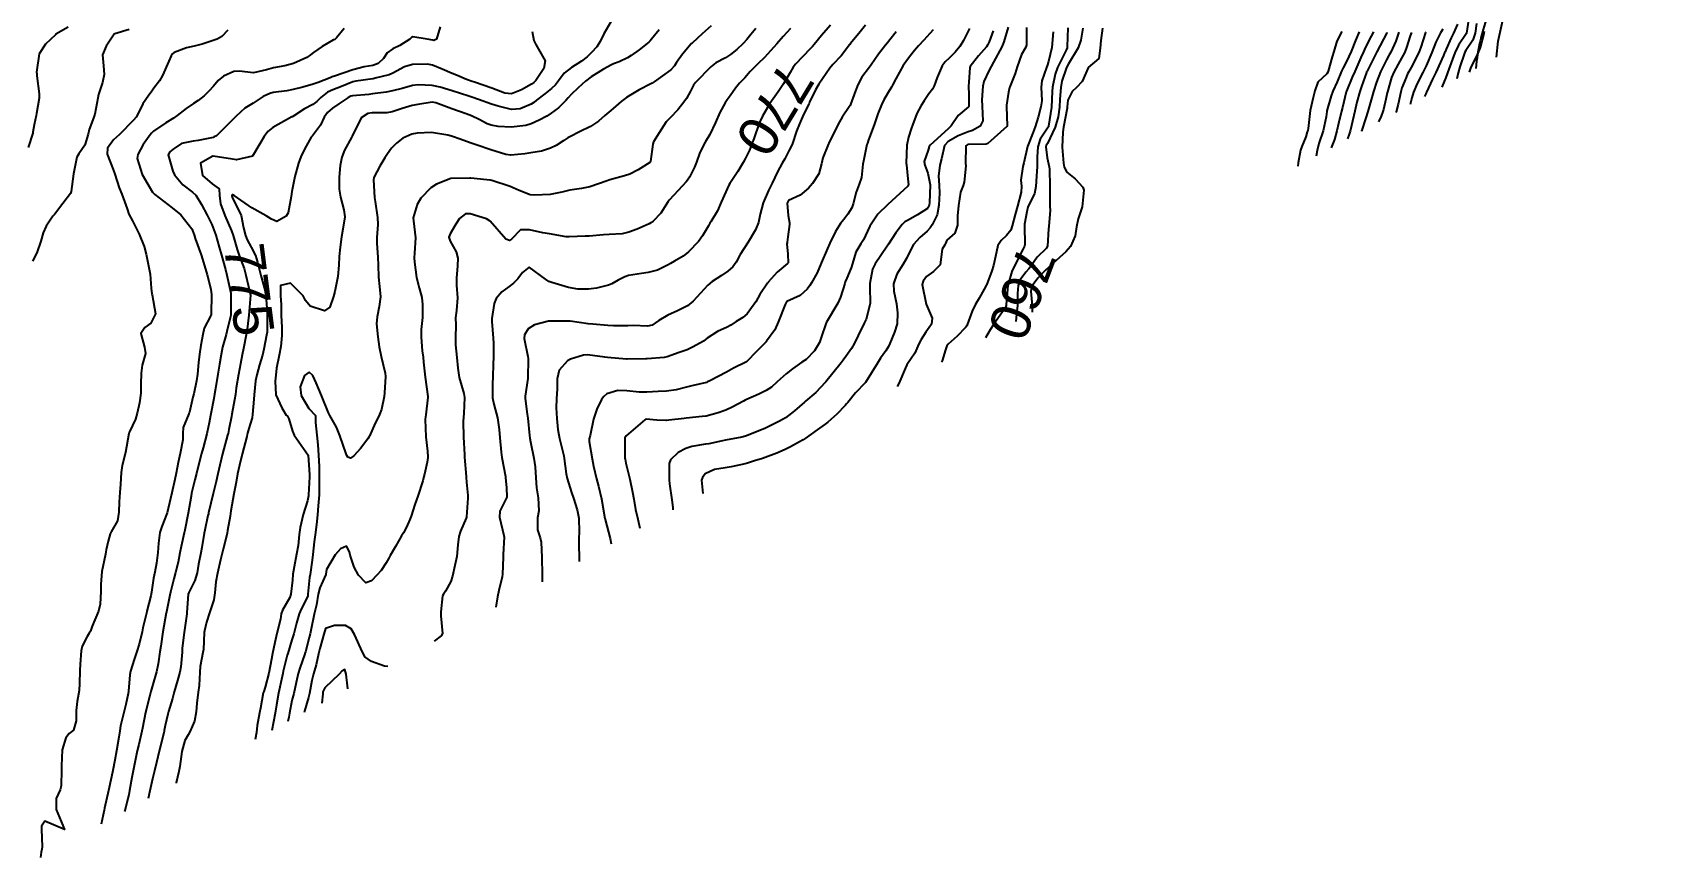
# Model space of a CAD drawing. Header units: metres. Extents: x 318500 to 325275, y 7408834 to 7428799.
# Drawn here: x 321121 to 321284.5, y 7408874.6 to 7408957.6 of the extents above; entities that cross this region are included whole.
import ezdxf
from ezdxf.enums import TextEntityAlignment as Align

# ---------------------------------------------------------------- set-up
doc = ezdxf.new("R2010")
doc.units = ezdxf.units.M
doc.header["$MEASUREMENT"] = 0
for name, color, linetype in [('Canaleta de Drenagem', 151, 'Continuous'), ('Cotas', 45, 'Continuous'), ('Curvas de Nivel 1m', 11, 'Continuous'), ('Curvas de Nivel 5m', 15, 'Continuous')]:
    doc.layers.add(name, color=color, linetype=linetype)
doc.styles.add('ARIAL', font='arial.ttf')

msp = doc.modelspace()

# ---------------------------------------------------------------- linework, layer by layer
at = {"layer": 'Canaleta de Drenagem'}
for points in [[(321249.37, 7409290.23), (321249.7, 7409286.76, 0.086902), (321251.23, 7409281.15, 0.00275), (321257.74, 7409267.5, -0.093903), (321262.23, 7409250.86, 0.050455), (321266.01, 7409229.76, -0.079532), (321267.59, 7409216.57, 0.086585), (321268.05, 7409213.21), (321269.19, 7409207.89), (321275.74, 7409181.26, -0.040826), (321277.45, 7409170.66, 0.035451), (321278.83, 7409161.48, -0.053917), (321280.05, 7409150.62), (321281.18, 7409131.23), (321281.28, 7409119.74), (321281.5, 7409109.52), (321282.34, 7409085.25), (321281.63, 7409043.55), (321280.19, 7409023.38), (321278.37, 7409007.13), (321276.88, 7408998.22), (321270.13, 7408967.9, -0.036702), (321267.64, 7408959.64, 0.067069), (321266.31, 7408954.01, 0.067069)], [(321268.39, 7408955.15), (321268.56, 7408956.74), (321269.57, 7408961.32), (321271.84, 7408966.46), (321274.25, 7408976.26), (321280.12, 7409003.17), (321280.54, 7409007.45), (321282.8, 7409028.51), (321283.85, 7409044.09), (321284.2, 7409071.06), (321284.51, 7409088.01), (321284.1, 7409100.48), (321283.43, 7409121.07), (321283.31, 7409129.78), (321282.05, 7409154.85), (321280.53, 7409166.53), (321277.48, 7409183.2), (321270.71, 7409214.2), (321267.72, 7409226.91, -0.002152), (321265.11, 7409238.21, -0.05927), (321264.17, 7409247.15, 0.067762), (321263.03, 7409256.52, 0.026743), (321260.17, 7409265.44, 0.025155)]]:
    msp.add_lwpolyline(points, format="xyb", dxfattribs=at)
at = {"layer": 'Curvas de Nivel 1m', "flags": 128}
for points, elevation in [([(321265.64, 7408959.3), (321265.39, 7408957.56), (321265.39, 7408957.53), (321265.36, 7408957.49), (321264.57, 7408956.34), (321264.21, 7408955.57), (321263.97, 7408954.93), (321263.47, 7408953.58), (321263.43, 7408953.46), (321263.3, 7408953.11), (321262.9, 7408952.13)], 749), ([(321124.62, 7408958.15), (321123.39, 7408957.45), (321123.36, 7408957.42), (321123.33, 7408957.39), (321122.33, 7408956.45), (321121.7, 7408955.47), (321121.44, 7408953.64), (321121.45, 7408953.48), (321121.48, 7408953.27), (321121.69, 7408951.47), (321121.69, 7408951.03), (321121.43, 7408949.48), (321121.4, 7408949.29), (321121.2, 7408948.32), (321121.07, 7408947.6), (321121.05, 7408947.48), (321120.6, 7408946.06)], 781), ([(321140.69, 7408957.87), (321140.09, 7408957.23), (321139.62, 7408956.94), (321139.32, 7408956.84), (321138.11, 7408956.46), (321137.31, 7408956.25), (321136.52, 7408956.07), (321135.3, 7408955.6), (321135.12, 7408955.47), (321134.98, 7408955.29), (321134.74, 7408954.74), (321134.13, 7408953.31), (321133.81, 7408952.77), (321133.26, 7408952.03), (321132.96, 7408951.62), (321132.74, 7408951.33), (321132.12, 7408950.45), (321131.59, 7408949.34), (321131.46, 7408949.1), (321131.21, 7408948.81), (321129.8, 7408947.36), (321129.48, 7408947.08), (321129.19, 7408946.82), (321128.57, 7408945.98), (321128.54, 7408945.38), (321129.15, 7408943.83), (321129.33, 7408943.37), (321129.76, 7408941.99), (321130.02, 7408941.36), (321130.56, 7408939.89), (321130.73, 7408939.35), (321131.08, 7408938.69), (321131.77, 7408937.33), (321132.27, 7408936.09), (321132.48, 7408935.33), (321132.84, 7408933.49), (321132.87, 7408933.32), (321132.99, 7408931.89), (321133.03, 7408931.32), (321133.06, 7408931.24), (321133.4, 7408929.31), (321132.94, 7408928.39), (321132.33, 7408927.93), (321131.92, 7408927.33), (321132.29, 7408925.95), (321132.39, 7408925.33), (321132.07, 7408924.14), (321131.96, 7408923.33), (321131.95, 7408922.24), (321131.92, 7408921.33), (321131.79, 7408920.37), (321131.58, 7408919.33), (321131.41, 7408918.73), (321130.79, 7408917.45), (321130.75, 7408917.38), (321130.74, 7408917.34), (321130.73, 7408917.28), (321130.4, 7408915.35), (321130.06, 7408914.04), (321129.96, 7408913.35), (321129.9, 7408912.17), (321129.83, 7408911.35), (321129.76, 7408910.41), (321129.72, 7408909.35), (321129.57, 7408908.47), (321128.95, 7408907.37), (321128.85, 7408907.18), (321128.65, 7408906.45), (321128.44, 7408905.56), (321128.42, 7408905.37), (321128.38, 7408905.12), (321128, 7408903.38), (321127.9, 7408902.07), (321127.9, 7408901.38), (321127.85, 7408900.09), (321127.66, 7408899.38), (321127.04, 7408897.89), (321126.87, 7408897.39), (321126.75, 7408897.17), (321126.52, 7408896.85), (321126.03, 7408895.88), (321125.93, 7408895.41), (321125.82, 7408894.07), (321125.8, 7408893.41), (321125.76, 7408892.11), (321125.72, 7408891.41), (321125.54, 7408890.3), (321125.41, 7408889.41), (321125.44, 7408888.37), (321125.15, 7408887.41), (321124.72, 7408887.08), (321124.38, 7408886.66), (321124.03, 7408885.43), (321123.95, 7408883.83), (321123.96, 7408883.43), (321123.93, 7408881.82), (321123.82, 7408881.43), (321123.42, 7408880.55), (321123.41, 7408879.43), (321124.26, 7408877.42), (321122.27, 7408878.25), (321121.95, 7408877.77), (321121.92, 7408877.46), (321122.01, 7408875.68), (321121.98, 7408875.45), (321121.91, 7408875.13), (321121.85, 7408874.6)], 779), ([(321152.39, 7408958.02), (321151.62, 7408957.08), (321151.47, 7408956.93), (321151.33, 7408956.88), (321150.18, 7408956.23), (321149.31, 7408955.6), (321149.03, 7408955.38), (321148.64, 7408955.11), (321147.29, 7408954.5), (321146.42, 7408954.27), (321145.29, 7408954.08), (321144.57, 7408953.88), (321143.28, 7408953.57), (321141.82, 7408953.74), (321141.28, 7408953.69), (321140.27, 7408953.23), (321139.73, 7408952.78), (321139.26, 7408952.23), (321138.79, 7408951.71), (321138.3, 7408951.25), (321137.71, 7408950.79), (321137.24, 7408950.49), (321136.51, 7408949.99), (321135.6, 7408949.28), (321135.22, 7408949.02), (321134.44, 7408948.52), (321133.2, 7408947.7), (321133.02, 7408947.51), (321132.88, 7408947.32), (321132.17, 7408946.34), (321131.62, 7408945.34), (321131.57, 7408944.93), (321132.07, 7408943.33), (321133.12, 7408941.55), (321133.23, 7408941.43), (321133.36, 7408941.32), (321135.1, 7408939.97), (321135.95, 7408939.28), (321137.07, 7408937.86), (321137.3, 7408937.26), (321137.42, 7408936.89), (321138.01, 7408935.25), (321138.45, 7408933.81), (321138.6, 7408933.24), (321138.99, 7408931.81), (321139.06, 7408931.24), (321139.02, 7408929.3), (321139.02, 7408929.24), (321139.01, 7408929.19), (321138.96, 7408929.07), (321138.32, 7408927.86), (321138.18, 7408927.25), (321137.99, 7408926.17), (321137.83, 7408925.25), (321137.73, 7408924.41), (321137.64, 7408923.25), (321137.55, 7408922.56), (321137.26, 7408921.26), (321137.18, 7408920.92), (321136.82, 7408919.41), (321136.78, 7408919.3), (321136.76, 7408919.26), (321136.19, 7408917.88), (321136.17, 7408917.27), (321136.16, 7408916.65), (321135.89, 7408915.27), (321135.68, 7408914.35), (321135.49, 7408913.28), (321135.36, 7408912.65), (321135.04, 7408911.29), (321134.69, 7408909.71), (321134.57, 7408909.29), (321134.04, 7408907.93), (321133.84, 7408907.3), (321133.7, 7408906.25), (321133.65, 7408905.3), (321133.52, 7408904.21), (321133.33, 7408903.31), (321133.21, 7408902.7), (321133, 7408901.31), (321132.93, 7408900.95), (321132.55, 7408899.41), (321132.53, 7408899.34), (321132.53, 7408899.32), (321132.14, 7408897.71), (321132.06, 7408897.32), (321131.76, 7408896.08), (321131.52, 7408895.33), (321131.28, 7408894.54), (321130.91, 7408893.34), (321130.83, 7408892.97), (321130.7, 7408891.34), (321130.67, 7408891.12), (321130.43, 7408890), (321130.3, 7408889.46), (321130.27, 7408889.34), (321129.88, 7408887.86), (321129.81, 7408887.35), (321129.73, 7408886.7), (321129.49, 7408885.35), (321129.31, 7408884.4), (321129.1, 7408883.36), (321128.98, 7408882.72), (321128.69, 7408881.36), (321128.29, 7408879.56), (321128.25, 7408879.37), (321127.94, 7408877.95)], 778), ([(321162.07, 7408958.21), (321161.69, 7408956.94), (321161.43, 7408956.83), (321161.33, 7408956.84), (321160.76, 7408956.95), (321159.33, 7408957.19), (321159.19, 7408957.11), (321159.03, 7408956.97), (321158, 7408956.31), (321157.31, 7408955.97), (321156.73, 7408955.58), (321156.35, 7408955.01), (321155.82, 7408954.49), (321155.29, 7408954.31), (321154.42, 7408954.16), (321153.29, 7408953.88), (321151.44, 7408953.24), (321151.28, 7408953.2), (321151.19, 7408953.17), (321150.99, 7408953.08), (321149.77, 7408952.6), (321149.27, 7408952.41), (321148.24, 7408952.14), (321147.26, 7408951.9), (321146.63, 7408951.77), (321145.26, 7408951.59), (321144.92, 7408951.5), (321144.26, 7408951.17), (321143.65, 7408950.77), (321143.24, 7408950.51), (321142.42, 7408950), (321141.52, 7408949.21), (321141.22, 7408948.9), (321139.56, 7408947.23), (321139.33, 7408947.11), (321139.2, 7408947.07), (321137.69, 7408946.75), (321137.19, 7408946.69), (321136.03, 7408946.44), (321135.18, 7408945.9), (321134.85, 7408945.62), (321134.69, 7408945.3), (321135.15, 7408943.66), (321135.33, 7408943.29), (321136.15, 7408942.29), (321137.12, 7408941.57), (321137.47, 7408941.26), (321138.04, 7408940.32), (321138.62, 7408939.24), (321139.08, 7408938.31), (321139.48, 7408937.23), (321139.83, 7408936.01), (321140.04, 7408935.22), (321140.45, 7408933.79), (321140.59, 7408933.22), (321140.98, 7408931.39), (321141, 7408931.21), (321141, 7408929.25), (321141, 7408929.21), (321140.99, 7408929.18), (321140.96, 7408929.03), (321140.6, 7408927.55), (321140.51, 7408927.22), (321140.17, 7408925.96), (321140.01, 7408925.22), (321139.85, 7408924.26), (321139.67, 7408923.23), (321139.44, 7408921.81), (321139.35, 7408921.23), (321139.27, 7408920.81), (321138.99, 7408919.24), (321138.96, 7408919.1), (321138.81, 7408918.36), (321138.61, 7408917.42), (321138.57, 7408917.24), (321138.2, 7408915.82), (321138.05, 7408915.25), (321137.78, 7408914.22), (321137.54, 7408913.25), (321137.37, 7408912.61), (321137.05, 7408911.26), (321136.99, 7408910.97), (321136.69, 7408909.26), (321136.37, 7408907.56), (321136.3, 7408907.27), (321136, 7408905.91), (321135.87, 7408905.27), (321135.69, 7408904.34), (321135.43, 7408903.28), (321135.24, 7408902.64), (321134.91, 7408901.29), (321134.85, 7408901.01), (321134.55, 7408899.49), (321134.52, 7408899.32), (321134.51, 7408899.29), (321134.5, 7408899.24), (321134.15, 7408897.3), (321133.94, 7408895.87), (321133.85, 7408895.3), (321133.67, 7408894.11), (321133.51, 7408893.3), (321133.15, 7408892.01), (321132.95, 7408891.31), (321132.84, 7408890.92), (321132.44, 7408889.32), (321132.44, 7408889.3), (321132.42, 7408889.2), (321132.09, 7408887.63), (321132.02, 7408887.32), (321131.72, 7408885.98), (321131.58, 7408885.33), (321131.36, 7408884.33), (321131.16, 7408883.33), (321131.02, 7408882.64), (321130.8, 7408881.34), (321130.72, 7408880.92), (321130.31, 7408879.34), (321130.31, 7408879.32), (321130.29, 7408879.24)], 777), ([(321171.34, 7408957.73), (321171.5, 7408956.81), (321171.7, 7408956.42), (321172.63, 7408954.79), (321172.51, 7408954.01), (321171.71, 7408952.8), (321171.5, 7408952.59), (321171.27, 7408952.43), (321170.24, 7408951.85), (321169.26, 7408951.46), (321168.58, 7408951.53), (321167.27, 7408952.02), (321165.53, 7408952.63), (321165.28, 7408952.71), (321164.73, 7408952.9), (321163.7, 7408953.33), (321163.29, 7408953.5), (321162.27, 7408953.95), (321161.29, 7408954.35), (321160.8, 7408954.45), (321159.29, 7408954.42), (321158.48, 7408954.17), (321157.29, 7408953.53), (321156.92, 7408953.37), (321155.51, 7408953.02), (321155.32, 7408952.98), (321155.28, 7408952.97), (321153.59, 7408952.73), (321153.27, 7408952.65), (321152.14, 7408952.19), (321151.26, 7408951.85), (321150.74, 7408951.61), (321150.07, 7408951.09), (321149.65, 7408950.69), (321149.24, 7408950.39), (321148.4, 7408949.95), (321147.22, 7408949.17), (321147.2, 7408949.15), (321147.14, 7408949.13), (321145.21, 7408948.06), (321144.71, 7408947.66), (321144.35, 7408947.17), (321143.93, 7408946.43), (321143.17, 7408945.18), (321141.56, 7408944.81), (321141.17, 7408944.88), (321139.22, 7408945.19), (321139.17, 7408945.19), (321137.93, 7408944.48), (321138.13, 7408943.25), (321139.13, 7408942.41), (321139.81, 7408941.91), (321139.87, 7408941.23), (321139.96, 7408940.37), (321140.38, 7408939.22), (321141.07, 7408937.66), (321141.23, 7408937.21), (321141.63, 7408935.79), (321141.85, 7408935.2), (321142.34, 7408933.87), (321142.52, 7408933.19), (321142.98, 7408931.18), (321142.79, 7408929.18), (321142.61, 7408927.51), (321142.55, 7408927.19), (321142.28, 7408925.82), (321142.15, 7408925.19), (321141.96, 7408924.27), (321141.75, 7408923.2), (321141.54, 7408921.88), (321141.45, 7408921.2), (321141.37, 7408920.67), (321141.1, 7408919.21), (321141.05, 7408918.97), (321140.8, 7408917.67), (321140.72, 7408917.28), (321140.7, 7408917.21), (321140.67, 7408917.09), (321140.16, 7408915.22), (321139.88, 7408914.1), (321139.69, 7408913.23), (321139.51, 7408912.45), (321139.2, 7408911.23), (321138.74, 7408909.29), (321138.73, 7408909.24), (321138.73, 7408909.2), (321138.69, 7408909.02), (321138.37, 7408907.54), (321138.31, 7408907.24), (321138.09, 7408905.8), (321137.98, 7408905.25), (321137.74, 7408904.13), (321137.59, 7408903.25), (321137.37, 7408902.48), (321136.76, 7408901.26), (321136.71, 7408901.12), (321136.57, 7408899.26), (321136.57, 7408899.24), (321136.55, 7408899.11), (321136.29, 7408897.26), (321136.11, 7408895.66), (321136.08, 7408895.27), (321135.95, 7408893.79), (321135.86, 7408893.27), (321135.62, 7408892.43), (321135.28, 7408891.28), (321135.12, 7408890.6), (321134.73, 7408889.29), (321134.66, 7408889.04), (321134.4, 7408887.88), (321134.3, 7408887.38), (321134.28, 7408887.29), (321134.24, 7408887.15), (321133.78, 7408885.3), (321133.5, 7408884.16), (321133.3, 7408883.31), (321133.12, 7408882.51), (321132.84, 7408881.31), (321132.67, 7408880.55)], 776), ([(321184.1, 7408957.89), (321183.33, 7408956.96), (321183.2, 7408956.79), (321183.06, 7408956.65), (321182.09, 7408955.89), (321181.31, 7408955.32), (321180.91, 7408955.08), (321180.09, 7408954.69), (321179.53, 7408954.46), (321179.3, 7408954.37), (321178.52, 7408953.94), (321177.28, 7408953.17), (321176.7, 7408952.74), (321175.96, 7408952.06), (321175.26, 7408951.37), (321174.96, 7408951.05), (321174.71, 7408950.77), (321173.98, 7408950.04), (321173.23, 7408949.5), (321172.79, 7408949.22), (321172.02, 7408948.8), (321171.22, 7408948.44), (321170.68, 7408948.28), (321169.21, 7408948.09), (321167.89, 7408948.17), (321167.21, 7408948.3), (321166.8, 7408948.45), (321165.98, 7408948.88), (321165.23, 7408949.23), (321164.69, 7408949.44), (321163.24, 7408949.94), (321161.63, 7408950.56), (321161.25, 7408950.61), (321159.82, 7408950.38), (321159.24, 7408950.27), (321158.23, 7408949.99), (321157.23, 7408949.64), (321156.69, 7408949.55), (321155.23, 7408949.53), (321154.79, 7408949.46), (321154.1, 7408949.04), (321153.2, 7408947.21), (321153.13, 7408947.05), (321152.45, 7408945.79), (321152.16, 7408945.07), (321152, 7408944.23), (321151.89, 7408943.07), (321151.91, 7408941.85), (321152.03, 7408941.07), (321152.37, 7408939.79), (321152.46, 7408939.06), (321152.28, 7408937.85), (321152.13, 7408937.06), (321152.01, 7408936.02), (321151.91, 7408935.07), (321151.87, 7408934.22), (321151.78, 7408933.07), (321151.46, 7408931.55), (321151.34, 7408931.07), (321150.97, 7408929.99), (321150.42, 7408929.63), (321148.97, 7408930.1), (321148.52, 7408930.65), (321148.27, 7408931.11), (321147, 7408932.4), (321145.99, 7408932.15), (321145.99, 7408931.14), (321146.07, 7408930.24), (321146.06, 7408929.14), (321146.12, 7408927.96), (321146.13, 7408927.14), (321146.02, 7408926.04), (321145.85, 7408925.15), (321145.59, 7408923.85), (321145.52, 7408923.15), (321145.47, 7408922.55), (321145.52, 7408921.15), (321146.13, 7408919.84), (321146.58, 7408919.13), (321146.69, 7408919.01), (321146.82, 7408918.75), (321147.19, 7408917.51), (321147.38, 7408917.12), (321148.77, 7408915.1), (321148.92, 7408913.1), (321148.92, 7408912.91), (321148.82, 7408911.1), (321148.81, 7408911), (321148.7, 7408910.5), (321148.29, 7408909.11), (321147.97, 7408907.81), (321147.88, 7408907.11), (321147.76, 7408906), (321147.61, 7408905.12), (321147.37, 7408903.87), (321147.25, 7408903.12), (321147.2, 7408902.53), (321147.05, 7408901.12), (321146.93, 7408900.77), (321146.56, 7408900.13), (321146.18, 7408899.51), (321146.07, 7408899.14), (321145.99, 7408898.58), (321145.64, 7408897.14), (321145.42, 7408896.24), (321145.19, 7408895.15), (321145.08, 7408894.56), (321144.81, 7408893.15), (321144.46, 7408891.75), (321144.31, 7408891.31), (321144.26, 7408891.16), (321143.97, 7408889.62), (321143.88, 7408889.17), (321143.66, 7408887.9), (321143.57, 7408887.17), (321143.46, 7408886.48)], 774), ([(321189.36, 7408958.3), (321188.44, 7408957.49), (321187.47, 7408956.6), (321187.39, 7408956.53), (321187.33, 7408956.48), (321186.46, 7408955.46), (321185.87, 7408954.61), (321185.65, 7408954.26), (321185.29, 7408953.86), (321183.6, 7408952.65), (321183.4, 7408952.52), (321183.28, 7408952.45), (321182.09, 7408951.85), (321181.26, 7408951.36), (321180.84, 7408951.1), (321180.29, 7408950.69), (321179.74, 7408950.2), (321179.24, 7408949.76), (321178.66, 7408949.27), (321178.01, 7408948.72), (321177.21, 7408948.18), (321176.08, 7408947.62), (321175.2, 7408947.17), (321174.93, 7408947.03), (321174.5, 7408946.77), (321173.73, 7408946.24), (321173.19, 7408945.97), (321172.27, 7408945.7), (321171.18, 7408945.51), (321170.58, 7408945.42), (321169.18, 7408945.28), (321168.67, 7408945.35), (321167.18, 7408945.83), (321165.78, 7408946.29), (321165.19, 7408946.48), (321163.98, 7408946.91), (321163.4, 7408947.12), (321163.2, 7408947.18), (321162.83, 7408947.3), (321161.21, 7408947.56), (321159.74, 7408947.5), (321159.2, 7408947.38), (321158.32, 7408946.98), (321157.68, 7408946.5), (321157.18, 7408945.97), (321156.76, 7408945.42), (321156.51, 7408945.01), (321156.01, 7408944.16), (321155.39, 7408943.02), (321155.35, 7408942.81), (321155.46, 7408941.02), (321155.51, 7408940.62), (321155.75, 7408939.01), (321155.79, 7408938.3), (321155.7, 7408937.01), (321155.68, 7408936.39), (321155.79, 7408935.01), (321155.84, 7408934.2), (321155.85, 7408933.01), (321155.95, 7408932.06), (321156.05, 7408931.01), (321155.93, 7408930.05), (321155.71, 7408929.01), (321155.66, 7408928.3), (321155.78, 7408927.01), (321155.93, 7408925.99), (321156.12, 7408925.01), (321156.52, 7408923.36), (321156.57, 7408923), (321156.48, 7408921.38), (321156.42, 7408921), (321156.15, 7408919.69), (321155.89, 7408919.01), (321155.52, 7408918.31), (321154.94, 7408917.02), (321154.9, 7408916.92), (321154.8, 7408916.75), (321154.04, 7408915.77), (321153.37, 7408915.04), (321153.04, 7408914.78), (321152.77, 7408914.89), (321152.66, 7408915.05), (321152.59, 7408915.24), (321151.98, 7408917.06), (321151.64, 7408917.9), (321150.97, 7408919.08), (321150.82, 7408919.36), (321150.13, 7408921.09), (321149.6, 7408922.36), (321149.24, 7408923.1), (321148.88, 7408923.46), (321148.42, 7408923.11), (321147.99, 7408921.98), (321148.06, 7408921.11), (321148.83, 7408919.79), (321149.51, 7408919.09), (321149.51, 7408918.39), (321149.65, 7408917.09), (321149.74, 7408916.14), (321149.83, 7408915.09), (321149.89, 7408913.95), (321149.9, 7408913.09), (321149.9, 7408911.91), (321149.88, 7408911.09), (321149.8, 7408909.98), (321149.73, 7408909.09), (321149.63, 7408908.13), (321149.49, 7408907.09), (321149.38, 7408906.36), (321149.24, 7408905.09), (321149.18, 7408904.53), (321148.97, 7408903.1), (321148.93, 7408902.78), (321148.75, 7408901.1), (321148.73, 7408900.95), (321148.57, 7408900.56), (321148.08, 7408899.58), (321147.88, 7408899.11), (321147.61, 7408898.18), (321147.33, 7408897.12), (321147.14, 7408896.5), (321146.72, 7408895.13), (321146.67, 7408894.96), (321146.49, 7408894.28), (321146.26, 7408893.34), (321146.22, 7408893.13), (321146.15, 7408892.81), (321145.8, 7408891.14), (321145.59, 7408889.98), (321145.45, 7408889.14), (321145.28, 7408888.27), (321145.11, 7408887.39)], 773), ([(321193.83, 7408958.04), (321193.34, 7408957.43), (321192.93, 7408956.93), (321192.56, 7408956.53), (321191.94, 7408955.92), (321191.31, 7408955.41), (321190.78, 7408955.07), (321189.82, 7408954.56), (321189.3, 7408954.17), (321187.76, 7408952.59), (321187.56, 7408952.31), (321187.27, 7408951.73), (321186.86, 7408951), (321186.59, 7408950.61), (321185.99, 7408949.86), (321185.23, 7408949.04), (321185.01, 7408948.84), (321184.83, 7408948.63), (321184.12, 7408947.54), (321183.55, 7408946.64), (321183.46, 7408946.38), (321183.25, 7408944.65), (321183.22, 7408944.6), (321183.17, 7408944.54), (321182.01, 7408943.81), (321181.15, 7408943.38), (321180.63, 7408943.21), (321179.14, 7408942.81), (321179.06, 7408942.78), (321178.87, 7408942.7), (321177.13, 7408942.08), (321176.31, 7408941.92), (321175.13, 7408941.76), (321174.32, 7408941.57), (321173.13, 7408941.34), (321171.57, 7408941.25), (321171.12, 7408941.3), (321170.02, 7408941.72), (321169.13, 7408942.13), (321167.26, 7408942.74), (321167.14, 7408942.77), (321167.06, 7408942.78), (321166.12, 7408942.88), (321165.14, 7408942.97), (321165.06, 7408942.97), (321163.14, 7408942.92), (321161.7, 7408942.37), (321161.13, 7408942), (321160.12, 7408940.96), (321159.74, 7408940.33), (321159.36, 7408938.97), (321159.37, 7408938.68), (321159.59, 7408936.96), (321159.49, 7408935.41), (321159.45, 7408934.96), (321159.48, 7408934.52), (321159.7, 7408932.96), (321159.97, 7408931.93), (321160.21, 7408930.95), (321160.28, 7408930.26), (321160.29, 7408928.95), (321160.16, 7408927.73), (321160.15, 7408926.95), (321160.26, 7408925.6), (321160.34, 7408924.95), (321160.4, 7408924.45), (321160.56, 7408922.94), (321160.81, 7408920.99), (321160.81, 7408920.94), (321160.61, 7408919.15), (321160.58, 7408918.94), (321160.57, 7408918.69), (321160.63, 7408916.94), (321160.78, 7408915.49), (321160.84, 7408914.94), (321160.84, 7408914.87), (321160.76, 7408914.39), (321160.5, 7408913.19), (321160.43, 7408912.94), (321160.31, 7408912.52), (321159.81, 7408910.95), (321159.53, 7408910.14), (321159.15, 7408908.96), (321159.03, 7408908.62), (321158.67, 7408907.84), (321158.36, 7408907.28), (321158.18, 7408906.98), (321157.56, 7408905.9), (321157.03, 7408904.99), (321156.89, 7408904.74), (321156.63, 7408904.27), (321156.13, 7408903.49), (321155.69, 7408903.01), (321155.16, 7408902.46), (321154.6, 7408902.23), (321153.83, 7408903.03), (321153.42, 7408903.83), (321153.01, 7408905.04), (321152.94, 7408905.35), (321152.64, 7408905.94), (321152.04, 7408905.66), (321151.49, 7408905.07), (321150.61, 7408903.58), (321150.57, 7408903.12), (321150.56, 7408903.08), (321149.94, 7408901.74), (321149.79, 7408901.09), (321149.63, 7408900.03), (321149.39, 7408899.09), (321149.07, 7408897.63), (321148.97, 7408897.1), (321148.89, 7408896.74), (321148.5, 7408895.29), (321148.46, 7408895.14), (321148.45, 7408895.1), (321147.93, 7408893.66), (321147.77, 7408893.11), (321147.57, 7408892.22), (321147.32, 7408891.12), (321147.15, 7408890.4), (321146.9, 7408889.12), (321146.82, 7408888.72), (321146.73, 7408888.28)], 772), ([(321197.35, 7408958.03), (321196.6, 7408957.21), (321195.95, 7408956.48), (321195.65, 7408956.16), (321195.32, 7408955.78), (321194.7, 7408955.11), (321194.08, 7408954.51), (321193.29, 7408953.69), (321192.73, 7408953.08), (321192.2, 7408952.53), (321191.79, 7408952.01), (321191.26, 7408951.25), (321190.95, 7408950.85), (321190.75, 7408950.55), (321190.23, 7408949.56), (321189.79, 7408948.56), (321189.21, 7408947.37), (321188.76, 7408946.58), (321188.22, 7408945.55), (321187.86, 7408944.59), (321187.66, 7408944.09), (321187.15, 7408943.06), (321186.98, 7408942.77), (321186.84, 7408942.6), (321186.01, 7408941.74), (321185.12, 7408940.75), (321185.03, 7408940.62), (321184.29, 7408939.45), (321183.51, 7408938.64), (321183.27, 7408938.47), (321183.09, 7408938.37), (321181.9, 7408937.85), (321181.07, 7408937.53), (321180.39, 7408937.37), (321179.07, 7408937.29), (321178.52, 7408937.26), (321177.07, 7408937.14), (321176.68, 7408937.12), (321175.06, 7408937.06), (321174.75, 7408937.08), (321173.07, 7408937.35), (321172.39, 7408937.47), (321171.07, 7408937.78), (321170.14, 7408937.76), (321169.26, 7408936.84), (321169.06, 7408936.71), (321168.69, 7408936.84), (321167.09, 7408938.64), (321166.73, 7408938.87), (321165.1, 7408939.38), (321164.61, 7408939.38), (321164, 7408938.91), (321163.64, 7408938.35), (321163.07, 7408937.35), (321162.95, 7408937.03), (321162.96, 7408936.92), (321163.06, 7408936.63), (321163.69, 7408935.56), (321163.84, 7408934.91), (321163.81, 7408934.13), (321163.71, 7408932.91), (321163.72, 7408932.19), (321163.81, 7408930.91), (321163.7, 7408929.64), (321163.62, 7408928.91), (321163.64, 7408928.22), (321163.62, 7408926.91), (321163.62, 7408926.21), (321163.75, 7408924.91), (321163.83, 7408923.85), (321163.97, 7408922.9), (321164.44, 7408921.31), (321164.51, 7408920.9), (321164.45, 7408919.27), (321164.41, 7408918.9), (321164.39, 7408918.47), (321164.42, 7408916.9), (321164.51, 7408915.16), (321164.53, 7408914.89), (321164.7, 7408912.93), (321164.7, 7408912.89), (321164.7, 7408912.85), (321164.73, 7408912.36), (321164.85, 7408911.02), (321164.85, 7408910.89), (321164.85, 7408910.76), (321164.73, 7408908.89), (321164.72, 7408908.86), (321164.69, 7408908.76), (321164.11, 7408907.45), (321163.93, 7408906.9), (321163.83, 7408906.08), (321163.75, 7408904.9), (321163.54, 7408903.99), (321163.3, 7408902.91), (321163.14, 7408902.37), (321162.59, 7408901.4), (321162.39, 7408901.11), (321162.31, 7408900.92), (321162.14, 7408899.34), (321162.15, 7408898.92), (321162.3, 7408897.16), (321162.17, 7408896.92), (321161.48, 7408896.38)], 771), ([(321204.9, 7408958.36), (321204.21, 7408957.51), (321203.33, 7408956.47), (321203.29, 7408956.42), (321203.26, 7408956.38), (321202.42, 7408955.29), (321201.61, 7408954.41), (321201.3, 7408954.04), (321200.19, 7408952.43), (321199.86, 7408951.84), (321199.25, 7408950.6), (321199.2, 7408950.49), (321199.18, 7408950.44), (321198.54, 7408949.13), (321198.23, 7408948.45), (321197.95, 7408947.71), (321197.52, 7408946.46), (321197.42, 7408946.23), (321197.19, 7408945.77), (321196.75, 7408944.9), (321196.51, 7408944.47), (321196.02, 7408943.62), (321195.49, 7408942.48), (321195.13, 7408941.71), (321194.59, 7408940.5), (321194.28, 7408939.33), (321194.1, 7408938.5), (321193.81, 7408937.77), (321193.06, 7408936.52), (321192.28, 7408935.3), (321191.86, 7408934.53), (321191.52, 7408934.04), (321191.03, 7408933.61), (321190.4, 7408933.17), (321189.45, 7408932.56), (321189, 7408932.19), (321187.53, 7408930.59), (321186.98, 7408930.13), (321185.95, 7408929.63), (321184.97, 7408929.19), (321184.07, 7408928.63), (321183.41, 7408928.18), (321182.95, 7408928.08), (321181.49, 7408928.13), (321180.95, 7408928.12), (321179.53, 7408928.11), (321178.95, 7408928.15), (321177.42, 7408928.26), (321176.95, 7408928.31), (321175.14, 7408928.58), (321174.96, 7408928.59), (321173.15, 7408928.58), (321172.96, 7408928.57), (321171.55, 7408928.2), (321170.94, 7408927.8), (321170.56, 7408927.19), (321170.53, 7408926.82), (321170.9, 7408925.02), (321170.93, 7408924.81), (321170.88, 7408922.81), (321170.63, 7408921.04), (321170.63, 7408920.81), (321170.83, 7408919.21), (321170.88, 7408918.81), (321171.06, 7408917.07), (321171.1, 7408916.81), (321171.17, 7408916.43), (321171.5, 7408914.8), (321171.63, 7408913.92), (321171.7, 7408912.8), (321171.76, 7408911.82), (321171.93, 7408910.79), (321171.99, 7408909.5), (321171.86, 7408908.79), (321171.87, 7408907.59), (321172.13, 7408906.79), (321172.22, 7408906.35), (321172.3, 7408904.79), (321172.34, 7408903.06), (321172.34, 7408902.78), (321172.35, 7408902.36)], 769), ([(321207.98, 7408957.69), (321207.34, 7408956.88), (321207.09, 7408956.58), (321206.89, 7408956.34), (321206.2, 7408955.46), (321205.46, 7408954.36), (321205.3, 7408954.15), (321204.52, 7408953.14), (321204.12, 7408952.37), (321203.88, 7408951.76), (321203.37, 7408950.38), (321203.33, 7408950.29), (321203.25, 7408950.14), (321202.53, 7408949.09), (321202.13, 7408948.4), (321201.2, 7408946.5), (321201.16, 7408946.41), (321200.6, 7408945), (321200.44, 7408944.42), (321200.18, 7408943.4), (321199.54, 7408942.43), (321199.14, 7408941.96), (321198.32, 7408941.26), (321197.12, 7408940.72), (321197.01, 7408940.46), (321197.1, 7408939.21), (321197.24, 7408938.46), (321197.24, 7408938.31), (321197.07, 7408937.07), (321197, 7408936.52), (321196.99, 7408936.46), (321196.97, 7408936.37), (321197.05, 7408935.33), (321197.09, 7408934.46), (321197.08, 7408934.42), (321197.04, 7408934.38), (321195.99, 7408933.51), (321195.09, 7408932.49), (321195.05, 7408932.45), (321195.01, 7408932.39), (321194.23, 7408931.26), (321193.83, 7408930.51), (321192.97, 7408929.31), (321192.53, 7408928.96), (321191.87, 7408928.53), (321191.33, 7408928.16), (321190.95, 7408927.98), (321189.97, 7408927.53), (321188.93, 7408926.85), (321188.78, 7408926.73), (321188.56, 7408926.58), (321187.53, 7408925.98), (321186.92, 7408925.7), (321186.11, 7408925.41), (321184.91, 7408925), (321184.6, 7408924.93), (321182.9, 7408924.77), (321182.78, 7408924.77), (321180.9, 7408924.74), (321180.84, 7408924.75), (321178.9, 7408924.93), (321178.64, 7408924.96), (321176.91, 7408925.18), (321176.49, 7408925.15), (321175.2, 7408924.76), (321174.9, 7408924.6), (321174.03, 7408923.63), (321173.86, 7408922.77), (321173.85, 7408921.78), (321173.78, 7408920.77), (321173.74, 7408919.87), (321173.8, 7408918.77), (321173.91, 7408917.66), (321174.07, 7408916.77), (321174.5, 7408915.04), (321174.56, 7408914.76), (321174.75, 7408913.2), (321174.84, 7408912.76), (321175.29, 7408911.32), (321175.48, 7408910.75), (321175.85, 7408909.6), (321176.03, 7408908.74), (321176.06, 7408907.34), (321176.02, 7408906.74), (321176.02, 7408906.1), (321176.05, 7408904.74), (321176.06, 7408904.4)], 768), ([(321211.71, 7408957.91), (321211.35, 7408957.52), (321210.76, 7408956.86), (321210.23, 7408956.29), (321209.8, 7408955.82), (321209.31, 7408955.19), (321208.94, 7408954.67), (321208.68, 7408954.31), (321207.93, 7408952.96), (321207.61, 7408952.33), (321207.49, 7408952.11), (321207.27, 7408951.75), (321206.74, 7408950.85), (321206.48, 7408950.34), (321206.13, 7408949.45), (321205.76, 7408948.35), (321205.2, 7408946.83), (321205.07, 7408946.49), (321205.03, 7408946.36), (321204.7, 7408944.84), (321204.63, 7408944.37), (321204.47, 7408943.05), (321204.25, 7408942.37), (321203.93, 7408941.57), (321203.64, 7408940.37), (321203.51, 7408939.98), (321203.1, 7408939.33), (321202.69, 7408938.8), (321202.38, 7408938.39), (321201.88, 7408937.59), (321201.29, 7408936.41), (321201.05, 7408935.89), (321200.43, 7408934.42), (321200.01, 7408933.44), (321199.45, 7408932.43), (321199.27, 7408932.17), (321199, 7408931.8), (321198.29, 7408931.15), (321196.98, 7408930.55), (321196.93, 7408930.51), (321196.89, 7408930.46), (321196.78, 7408930.27), (321196.09, 7408928.47), (321195.74, 7408927.69), (321194.93, 7408926.56), (321194.9, 7408926.52), (321194.88, 7408926.49), (321193.91, 7408925.51), (321192.95, 7408924.52), (321192.9, 7408924.49), (321191.59, 7408923.84), (321190.89, 7408923.46), (321189.2, 7408922.57), (321188.98, 7408922.46), (321188.88, 7408922.42), (321187.4, 7408922.06), (321186.87, 7408921.92), (321185.82, 7408921.66), (321184.86, 7408921.53), (321184, 7408921.5), (321182.86, 7408921.44), (321182.09, 7408921.44), (321180.86, 7408921.55), (321179.94, 7408921.61), (321178.86, 7408921.26), (321178.55, 7408921.01), (321178.32, 7408920.71), (321177.83, 7408919.72), (321177.49, 7408918.72), (321177.16, 7408917.08), (321177.07, 7408916.73), (321177.06, 7408916.46), (321177.36, 7408914.72), (321177.51, 7408913.97), (321177.8, 7408912.71), (321178, 7408911.97), (321178.3, 7408910.71), (321178.66, 7408908.73), (321178.67, 7408908.7), (321178.69, 7408908.61), (321179.18, 7408906.69), (321179.27, 7408906.16)], 767), ([(321215.36, 7408958.04), (321214.76, 7408956.81), (321214.38, 7408956.23), (321213.9, 7408955.66), (321213.31, 7408955.04), (321212.91, 7408954.66), (321212.6, 7408954.26), (321212.11, 7408953.09), (321211.81, 7408952.27), (321211.63, 7408951.92), (321211.27, 7408951.44), (321210.78, 7408950.76), (321210.48, 7408950.29), (321210.06, 7408949.47), (321209.6, 7408948.3), (321209.5, 7408948.02), (321209.21, 7408947.09), (321209.05, 7408946.3), (321208.99, 7408944.49), (321209, 7408944.3), (321209.15, 7408942.91), (321209.2, 7408942.3), (321209.19, 7408942.25), (321209.14, 7408942.17), (321207.12, 7408940.33), (321206.11, 7408939.34), (321205.44, 7408938.35), (321205.32, 7408938.13), (321205.08, 7408937.65), (321204.67, 7408936.76), (321204.42, 7408936.37), (321203.91, 7408935.51), (321203.56, 7408934.37), (321203.45, 7408933.96), (321203.02, 7408932.9), (321202.85, 7408932.55), (321202.79, 7408932.38), (321202.38, 7408931), (321202.09, 7408930.39), (321200.96, 7408928.47), (321200.94, 7408928.41), (321200.43, 7408926.92), (321200.24, 7408926.42), (321199.75, 7408925.6), (321198.9, 7408924.72), (321198.74, 7408924.61), (321198.48, 7408924.44), (321197.55, 7408923.79), (321196.89, 7408923.29), (321195.99, 7408922.47), (321195.41, 7408921.95), (321194.87, 7408921.59), (321194.13, 7408921.23), (321192.85, 7408920.66), (321192.76, 7408920.62), (321192.59, 7408920.52), (321191.47, 7408919.91), (321190.84, 7408919.62), (321190.05, 7408919.34), (321188.83, 7408919.03), (321188.43, 7408918.97), (321186.82, 7408918.81), (321186.64, 7408918.79), (321185.08, 7408918.62), (321184.85, 7408918.59), (321184.82, 7408918.58), (321184.77, 7408918.57), (321183.89, 7408918.63), (321182.82, 7408918.7), (321182.78, 7408918.7), (321182.68, 7408918.65), (321180.8, 7408917.04), (321180.66, 7408916.82), (321180.64, 7408916.68), (321180.67, 7408914.78), (321180.68, 7408914.68), (321180.76, 7408914.29), (321181.15, 7408912.67), (321181.43, 7408911.37), (321181.55, 7408910.67), (321181.74, 7408909.63), (321181.96, 7408908.66), (321182.16, 7408907.75)], 766), ([(321219.23, 7408958.17), (321218.82, 7408956.7), (321218.6, 7408956.18), (321217.76, 7408954.65), (321217.52, 7408954.2), (321217.3, 7408953.76), (321216.79, 7408952.7), (321216.69, 7408952.21), (321216.61, 7408950.86), (321216.63, 7408950.21), (321216.69, 7408948.75), (321216.44, 7408948.21), (321215.66, 7408947.77), (321215.21, 7408947.63), (321214.21, 7408947.24), (321213.2, 7408946.67), (321212.85, 7408946.26), (321212.52, 7408944.92), (321212.37, 7408944.26), (321212.24, 7408943.17), (321212.31, 7408942.26), (321212.32, 7408941.45), (321212.26, 7408940.26), (321212.09, 7408939.28), (321211.6, 7408938.27), (321211.4, 7408937.96), (321211.08, 7408937.63), (321210.35, 7408937.01), (321209.73, 7408936.29), (321209.48, 7408935.87), (321209.05, 7408934.96), (321208.68, 7408934.31), (321208.04, 7408933.3), (321207.69, 7408932.32), (321207.74, 7408931.58), (321207.99, 7408930.31), (321208.09, 7408929.43), (321208.06, 7408928.31), (321207.8, 7408927.47), (321207.33, 7408926.32), (321207.21, 7408926.04), (321206.92, 7408925.59), (321206.4, 7408924.84), (321206.09, 7408924.34), (321204.88, 7408922.41), (321204.86, 7408922.38), (321204.84, 7408922.36), (321203.88, 7408921.36), (321203.09, 7408920.38), (321202.98, 7408920.25), (321202.85, 7408920.1), (321202.01, 7408919.22), (321201.09, 7408918.41), (321200.82, 7408918.2), (321200.03, 7408917.64), (321198.8, 7408916.78), (321198.6, 7408916.65), (321198.25, 7408916.45), (321197.33, 7408915.92), (321196.79, 7408915.65), (321195.96, 7408915.3), (321194.78, 7408914.87), (321194.5, 7408914.77), (321193.72, 7408914.51), (321193.01, 7408914.28), (321192.77, 7408914.22), (321191.37, 7408913.93), (321190.76, 7408913.83), (321189.67, 7408913.65), (321188.75, 7408913.2), (321188.46, 7408912.85), (321188.39, 7408912.58), (321188.4, 7408912.24), (321188.5, 7408911.23)], 764), ([(321221.09, 7408958.14), (321221.1, 7408956.38), (321221.03, 7408956.14), (321220.58, 7408955.41), (321220.16, 7408954.16), (321219.96, 7408953.5), (321219.4, 7408952.17), (321219.37, 7408952.08), (321219.27, 7408951.61), (321219.09, 7408950.33), (321219.09, 7408950.17), (321219.16, 7408948.24), (321219.11, 7408948.17), (321217.2, 7408946.44), (321217.02, 7408946.38), (321215.2, 7408946.34), (321214.97, 7408946.22), (321214.96, 7408944.43), (321214.97, 7408944.22), (321214.82, 7408942.55), (321214.72, 7408942.23), (321214.46, 7408941.56), (321214.23, 7408940.23), (321214.15, 7408939.18), (321214.13, 7408938.23), (321213.88, 7408937.44), (321213.07, 7408936.73), (321212.93, 7408936.38), (321212.87, 7408936.25), (321212.61, 7408935.81), (321212.41, 7408934.26), (321211.74, 7408933.56), (321211.02, 7408933.06), (321210.69, 7408932.61), (321210.6, 7408932.28), (321210.98, 7408930.28), (321211.58, 7408928.89), (321211.54, 7408928.27), (321211.3, 7408927.93), (321210.95, 7408927.47), (321210.48, 7408926.74), (321210.25, 7408926.29), (321209.84, 7408925.36), (321209.12, 7408924.3), (321209.03, 7408924.17), (321208.9, 7408923.89), (321208.24, 7408922.31), (321208.07, 7408921.99)], 763), ([(321223.77, 7408957.69), (321223.65, 7408956.12), (321223.32, 7408954.7), (321223.16, 7408954.28), (321223.1, 7408954.12), (321222.65, 7408952.77), (321222.58, 7408952.13), (321222.62, 7408950.76), (321222.55, 7408950.13), (321222.26, 7408949.1), (321221.97, 7408948.13), (321221.76, 7408947.59), (321221.2, 7408946.14), (321220.81, 7408944.51), (321220.71, 7408944.15), (321220.53, 7408942.77), (321220.58, 7408942.15), (321220.54, 7408941.56), (321220.18, 7408940.15), (321219.95, 7408939.31), (321219.65, 7408938.16), (321219.51, 7408937.74), (321219.08, 7408937.2), (321218.54, 7408936.7), (321218.22, 7408936.18), (321217.96, 7408935.09), (321217.78, 7408934.19), (321217.59, 7408933.64), (321217.05, 7408932.2), (321217.01, 7408932.11), (321216.31, 7408930.89), (321215.91, 7408930.21), (321215.61, 7408929.58), (321215.13, 7408928.22), (321215.07, 7408928.11), (321214.96, 7408927.95), (321214.12, 7408927.06), (321213.19, 7408926.25), (321213.07, 7408926.1), (321212.92, 7408925.69), (321212.59, 7408924.57), (321212.54, 7408924.45)], 762), ([(321225.25, 7408958.09), (321225.19, 7408956.23), (321225.18, 7408956.09), (321225.09, 7408955.85), (321224.2, 7408954.11), (321223.97, 7408953.44), (321223.72, 7408952.11), (321223.69, 7408951.7), (321223.61, 7408950.11), (321223.32, 7408948.21), (321223.29, 7408948.12), (321223.22, 7408947.99), (321222.45, 7408946.88), (321222.22, 7408946.13), (321222.18, 7408945.13), (321222.16, 7408944.13), (321222.1, 7408943.18), (321222.03, 7408942.13), (321221.88, 7408941.39), (321221.25, 7408940.14), (321221.21, 7408940.05), (321221.11, 7408939.58), (321220.89, 7408938.34), (321220.88, 7408938.14), (321220.91, 7408936.3), (321220.89, 7408936.14), (321220.76, 7408935.85), (321219.88, 7408934.16), (321219.6, 7408933.59), (321219.22, 7408932.17), (321219.06, 7408930.25), (321219.05, 7408930.17), (321218.98, 7408929.96), (321217.75, 7408928.19), (321217.43, 7408927.72), (321216.98, 7408926.89)], 761), ([(321228.73, 7408958.05), (321228.56, 7408956.83), (321228.52, 7408956.05), (321228.37, 7408955), (321227.31, 7408954.09), (321227.29, 7408954.06), (321226.68, 7408952.68), (321226.12, 7408952.08), (321225.68, 7408951.68), (321225.26, 7408950.81), (321225.18, 7408950.16), (321225.18, 7408950.09), (321225.17, 7408950.01), (321224.83, 7408948.1), (321224.74, 7408947.61), (321224.68, 7408946.1), (321224.81, 7408944.46), (321224.89, 7408944.09), (321225.16, 7408943.57), (321225.99, 7408942.91), (321226.75, 7408942.07), (321226.85, 7408941.77), (321226.7, 7408940.07), (321226.29, 7408938.88), (321226.13, 7408938.07), (321225.98, 7408937.17), (321225.52, 7408936.08), (321225.05, 7408935.56), (321223.43, 7408934.11), (321223.23, 7408933.92), (321223.03, 7408933.73), (321222.24, 7408932.91), (321221.65, 7408932.13), (321221.53, 7408931.61), (321221.65, 7408930.13), (321221.67, 7408929.47)], 759), ([(321252.82, 7408957.73), (321252.34, 7408956.74), (321252.03, 7408955.73), (321251.87, 7408955.19), (321251.47, 7408953.74), (321251.43, 7408953.62), (321251.31, 7408953.46), (321250.41, 7408952.64), (321250.1, 7408951.76), (321249.94, 7408951.09), (321249.63, 7408949.76), (321249.43, 7408947.97), (321249.4, 7408947.77), (321249.36, 7408947.63), (321249.22, 7408947.13), (321248.81, 7408946.17), (321248.68, 7408945.78), (321248.45, 7408944.51), (321248.42, 7408944.17)], 758), ([(321254.58, 7408957.7), (321254.22, 7408956.83), (321253.79, 7408955.71), (321253.32, 7408954.71), (321252.96, 7408954.08), (321252.8, 7408953.73), (321252.35, 7408952.67), (321251.93, 7408951.73), (321251.76, 7408951.25), (321251.34, 7408949.74), (321251.32, 7408949.66), (321251.24, 7408949.15), (321250.94, 7408947.74), (321250.52, 7408946.44), (321250.35, 7408945.75), (321250.26, 7408945.18)], 757), ([(321256.01, 7408957.68), (321255.79, 7408957.25), (321255.34, 7408956.42), (321255.1, 7408955.93), (321255, 7408955.69), (321254.75, 7408955.12), (321254.13, 7408953.71), (321253.89, 7408953.12), (321253.29, 7408951.72), (321253.28, 7408951.66), (321252.89, 7408950.09), (321252.79, 7408949.72), (321252.51, 7408948.46), (321252.34, 7408947.73), (321252.08, 7408946.86), (321251.76, 7408946.01)], 756), ([(321258.57, 7408957.65), (321258.26, 7408956.74), (321257.77, 7408955.66), (321257.61, 7408955.37), (321257.32, 7408954.88), (321256.72, 7408953.67), (321256.34, 7408952.63), (321256.03, 7408951.68), (321255.86, 7408951.09), (321255.46, 7408949.69), (321255.24, 7408949.05), (321254.82, 7408947.7), (321254.82, 7408947.69)], 754), ([(321259.86, 7408957.63), (321259.7, 7408957.29), (321259.34, 7408956.13), (321259.22, 7408955.75), (321259.18, 7408955.64), (321258.52, 7408954.44), (321258.08, 7408953.65), (321257.85, 7408953.11), (321257.43, 7408951.66), (321257.4, 7408951.54), (321257.27, 7408950.92), (321257.04, 7408949.88), (321256.97, 7408949.66), (321256.78, 7408949.21), (321256.54, 7408948.64)], 753), ([(321261.3, 7408957.67), (321261.27, 7408957.61), (321260.79, 7408956.16), (321260.58, 7408955.62), (321259.8, 7408954.12), (321259.54, 7408953.64), (321259.46, 7408953.48), (321259.3, 7408953.09), (321258.88, 7408952.05), (321258.76, 7408951.65), (321258.49, 7408950.42), (321258.3, 7408949.65), (321258.28, 7408949.59)], 752), ([(321263, 7408957.95), (321262.78, 7408957.59), (321262.3, 7408956.64), (321261.9, 7408955.6), (321261.32, 7408954.26), (321260.98, 7408953.61), (321260.42, 7408952.5), (321260.05, 7408951.63), (321259.87, 7408951.04), (321259.71, 7408950.38)], 751), ([(321266.39, 7408958.53), (321266.25, 7408957.55), (321266.03, 7408956.87), (321265.33, 7408955.81), (321265.23, 7408955.66), (321265.18, 7408955.56), (321264.7, 7408954.18), (321264.53, 7408953.57), (321264.41, 7408952.96)], 748), ([(321267.15, 7408957.74), (321267.12, 7408957.53), (321266.77, 7408956.11), (321266.53, 7408955.54), (321265.8, 7408954.04), (321265.66, 7408953.65)], 747), ([(321156.8, 7408893.81), (321156.48, 7408893.85), (321155.16, 7408894.34), (321154.5, 7408894.81), (321154.37, 7408895.02), (321154.24, 7408895.28), (321153.45, 7408897.04), (321153.1, 7408897.6), (321152.54, 7408897.94), (321151.42, 7408897.95), (321150.54, 7408897.66), (321150.34, 7408897.08), (321149.95, 7408895.65), (321149.81, 7408895.09), (321149.58, 7408894), (321149.32, 7408893.09), (321149.14, 7408892.42), (321148.9, 7408891.1), (321148.82, 7408890.72), (321148.42, 7408889.32), (321148.38, 7408889.19)], 771)]:
    msp.add_lwpolyline(points, dxfattribs=dict(at, elevation=elevation))
at = {"layer": 'Curvas de Nivel 5m', "flags": 128}
for points, elevation in [([(321130.75, 7408957.94), (321129.33, 7408957.48), (321129.25, 7408957.45), (321129.17, 7408957.37), (321128.45, 7408956.24), (321128.06, 7408955.39), (321128.18, 7408954.28), (321128.26, 7408953.39), (321128.06, 7408952.6), (321127.69, 7408951.39), (321127.62, 7408951.02), (321127.32, 7408949.4), (321127.22, 7408949.11), (321126.75, 7408947.86), (321126.64, 7408947.41), (321126.29, 7408946.3), (321125.68, 7408945.41), (321125.5, 7408945.08), (321125.14, 7408943.42), (321124.92, 7408941.61), (321124.84, 7408941.42), (321124.08, 7408940.41), (321123.35, 7408939.45), (321123.23, 7408939.3), (321123.09, 7408939.13), (321122.39, 7408938.14), (321122.11, 7408937.46), (321121.88, 7408936.63), (321121.45, 7408935.47), (321121.02, 7408934.63)], 780), ([(321179.25, 7408958.7), (321178.55, 7408957.5), (321178.17, 7408956.72), (321177.85, 7408956.19), (321177.31, 7408955.6), (321176.86, 7408955.19), (321176.29, 7408954.75), (321175.29, 7408954.11), (321174.54, 7408953.52), (321173.99, 7408952.77), (321173.69, 7408952.36), (321173.27, 7408951.99), (321172.59, 7408951.46), (321171.77, 7408950.8), (321171.48, 7408950.57), (321171.24, 7408950.43), (321170.12, 7408949.94), (321169.24, 7408949.88), (321167.89, 7408950.21), (321167.24, 7408950.41), (321165.91, 7408950.88), (321165.25, 7408951.11), (321164.94, 7408951.21), (321163.26, 7408951.75), (321162.07, 7408952.13), (321161.27, 7408952.3), (321159.86, 7408952.37), (321159.27, 7408952.28), (321158.25, 7408952), (321157.26, 7408951.74), (321156.64, 7408951.63), (321155.26, 7408951.44), (321154.88, 7408951.4), (321153.25, 7408951.26), (321153.09, 7408951.22), (321152.76, 7408951.06), (321151.85, 7408950.46), (321151.23, 7408950.01), (321150.74, 7408949.57), (321150.39, 7408949.09), (321150.02, 7408948.29), (321149.2, 7408947.23), (321149.09, 7408947.1), (321148.4, 7408945.89), (321148.03, 7408945.12), (321147.81, 7408944.47), (321147.43, 7408943.13), (321147.12, 7408941.61), (321147.07, 7408941.13), (321146.75, 7408939.48), (321146.58, 7408939.14), (321145.64, 7408938.59), (321145.09, 7408938.85), (321144.56, 7408939.17), (321143.1, 7408939.98), (321141.32, 7408941.21), (321141.21, 7408941.3), (321141.12, 7408941.3), (321141.09, 7408941.21), (321141.12, 7408941.06), (321142.03, 7408939.2), (321142.28, 7408937.98), (321142.47, 7408937.19), (321142.64, 7408936.77), (321143.05, 7408936.02), (321143.47, 7408935.18), (321143.68, 7408934.52), (321144.03, 7408933.17), (321144.41, 7408931.74), (321144.52, 7408931.16), (321144.65, 7408929.47), (321144.66, 7408929.16), (321144.64, 7408927.46), (321144.6, 7408927.16), (321144.31, 7408925.76), (321144.17, 7408925.17), (321143.88, 7408924.18), (321143.6, 7408923.17), (321143.49, 7408922.56), (321143.33, 7408921.18), (321143.3, 7408920.72), (321143.18, 7408919.18), (321143.13, 7408918.86), (321142.8, 7408917.76), (321142.67, 7408917.31), (321142.63, 7408917.18), (321142.59, 7408916.98), (321142.15, 7408915.19), (321141.87, 7408914.08), (321141.68, 7408913.2), (321141.53, 7408912.39), (321141.3, 7408911.2), (321140.98, 7408909.49), (321140.95, 7408909.21), (321140.93, 7408908.96), (321140.66, 7408907.51), (321140.62, 7408907.25), (321140.61, 7408907.21), (321140.21, 7408905.64), (321140.12, 7408905.22), (321139.95, 7408904.55), (321139.64, 7408903.22), (321139.49, 7408902.33), (321139.38, 7408901.23), (321139.27, 7408900.53), (321138.86, 7408899.24), (321138.54, 7408898.28), (321138.34, 7408897.43), (321138.32, 7408897.24), (321138.23, 7408895.52), (321138.19, 7408895.24), (321137.92, 7408893.81), (321137.87, 7408893.25), (321137.8, 7408891.91), (321137.71, 7408891.25), (321137.56, 7408890.12), (321137.5, 7408889.25), (321137.33, 7408888.32), (321136.87, 7408887.26), (321136.7, 7408886.94), (321136.38, 7408886.38), (321136.06, 7408885.26), (321135.85, 7408883.77), (321135.76, 7408883.27), (321135.48, 7408882.11), (321135.48, 7408882.09)], 775), ([(321201.36, 7408958.37), (321200.45, 7408957.32), (321199.72, 7408956.43), (321199.55, 7408956.22), (321199.32, 7408955.97), (321198.56, 7408955.2), (321197.83, 7408954.45), (321197.6, 7408954.15), (321197.29, 7408953.61), (321196.63, 7408952.47), (321196.1, 7408951.65), (321195.25, 7408950.49), (321194.53, 7408949.2), (321194.19, 7408948.51), (321193.63, 7408946.94), (321193.48, 7408946.52), (321193.41, 7408946.31), (321193.19, 7408945.79), (321192.78, 7408944.91), (321192.58, 7408944.53), (321192.04, 7408943.65), (321191.3, 7408942.54), (321191.24, 7408942.44), (321191.14, 7408942.26), (321190.37, 7408940.55), (321189.98, 7408939.68), (321189.31, 7408938.57), (321189.23, 7408938.43), (321189.08, 7408938.17), (321188.48, 7408937.17), (321188.07, 7408936.58), (321187.05, 7408935.54), (321186.52, 7408935.13), (321185.65, 7408934.61), (321185.27, 7408934.38), (321185.03, 7408934.24), (321183.95, 7408933.71), (321183.02, 7408933.47), (321182.32, 7408933.36), (321181.02, 7408933.16), (321180.65, 7408933.05), (321179.98, 7408932.69), (321179.36, 7408932.34), (321179, 7408932.2), (321177.82, 7408931.9), (321177, 7408931.79), (321175.93, 7408931.81), (321175, 7408931.98), (321173.32, 7408932.47), (321173.01, 7408932.57), (321172.66, 7408932.79), (321171.03, 7408934.02), (321170.36, 7408933.48), (321169.88, 7408932.83), (321169.45, 7408932.39), (321169, 7408932.05), (321168.29, 7408931.54), (321167.69, 7408930.85), (321167.49, 7408930.34), (321167.28, 7408928.86), (321167.28, 7408928.53), (321167.41, 7408926.86), (321167.43, 7408926.35), (321167.42, 7408924.85), (321167.41, 7408924.34), (321167.37, 7408922.86), (321167.35, 7408922.38), (321167.35, 7408920.86), (321167.48, 7408920.21), (321167.85, 7408918.85), (321167.99, 7408917.66), (321168.09, 7408916.85), (321168.22, 7408915.41), (321168.26, 7408914.85), (321168.65, 7408912.93), (321168.66, 7408912.84), (321168.73, 7408911.82), (321168.77, 7408910.89), (321168.77, 7408910.84), (321168.76, 7408910.8), (321168.72, 7408910.72), (321168.09, 7408909.46), (321168.05, 7408908.85), (321168.48, 7408907.02), (321168.51, 7408906.84), (321168.41, 7408905.08), (321168.4, 7408904.84), (321168.33, 7408903.12), (321168.3, 7408902.84), (321167.97, 7408901.47), (321167.83, 7408900.85), (321167.67, 7408899.79)], 770), ([(321217.73, 7408957.81), (321217.34, 7408956.7), (321217.18, 7408956.35), (321217.07, 7408956.2), (321216.25, 7408955.27), (321215.43, 7408954.22), (321215.4, 7408954.12), (321215.28, 7408952.62), (321215.26, 7408952.22), (321215.27, 7408951.39), (321215.28, 7408950.22), (321215.28, 7408950.19), (321215.25, 7408950.16), (321214.2, 7408949.27), (321213.51, 7408948.25), (321213.22, 7408947.94), (321211.38, 7408946.28), (321211.3, 7408946.17), (321211.19, 7408945.8), (321210.8, 7408944.66), (321210.84, 7408944.28), (321211.16, 7408943.47), (321211.4, 7408942.28), (321211.32, 7408940.47), (321211.3, 7408940.28), (321211.27, 7408940.13), (321211.11, 7408939.93), (321210.11, 7408939.28), (321209.1, 7408938.72), (321208.83, 7408938.56), (321208.57, 7408938.31), (321207.93, 7408937.46), (321207.19, 7408936.33), (321207.06, 7408936.13), (321205.84, 7408934.35), (321205.58, 7408933.8), (321205.32, 7408932.36), (321205.33, 7408932.03), (321205.37, 7408930.35), (321204.96, 7408928.79), (321204.82, 7408928.5), (321204.75, 7408928.36), (321204.16, 7408927.15), (321203.77, 7408926.37), (321203.46, 7408925.84), (321202.91, 7408925.02), (321202.64, 7408924.65), (321202.44, 7408924.39), (321200.88, 7408922.46), (321200.84, 7408922.41), (321199.89, 7408921.4), (321198.85, 7408920.52), (321198.81, 7408920.49), (321198.75, 7408920.44), (321197.74, 7408919.55), (321196.83, 7408918.86), (321196.59, 7408918.7), (321196.17, 7408918.47), (321194.81, 7408917.82), (321193.59, 7408917.29), (321192.8, 7408916.99), (321192.43, 7408916.89), (321190.8, 7408916.61), (321190.49, 7408916.54), (321189.12, 7408916.24), (321188.79, 7408916.2), (321187.41, 7408915.98), (321186.79, 7408915.77), (321186.02, 7408915.37), (321185.24, 7408914.62), (321185.12, 7408914.26), (321185.11, 7408912.62), (321185.15, 7408912.2), (321185.39, 7408910.61), (321185.48, 7408909.84), (321185.5, 7408909.59)], 765), ([(321226.75, 7408958.07), (321226.55, 7408956.87), (321226.29, 7408956.08), (321225.31, 7408954.46), (321225.12, 7408954.09), (321224.66, 7408952.73), (321224.54, 7408952.1), (321224.45, 7408950.91), (321224.4, 7408950.1), (321224.27, 7408949.14), (321223.98, 7408948.11), (321223.2, 7408946.47), (321223.08, 7408946.25), (321223.05, 7408946.12), (321223.18, 7408945), (321223.37, 7408944.12), (321223.41, 7408943.87), (321223.45, 7408942.12), (321223.43, 7408940.42), (321223.45, 7408940.12), (321223.48, 7408939.75), (321223.33, 7408938.12), (321223.32, 7408937.88), (321223.21, 7408936.12), (321223.06, 7408935.89), (321222.17, 7408935.01), (321221.57, 7408934.13), (321221.34, 7408933.83), (321221.03, 7408933.5), (321220.44, 7408932.73), (321220.24, 7408932.15), (321220.2, 7408931.36), (321220.17, 7408930.15), (321220.1, 7408929.28), (321220.02, 7408928.56)], 760), ([(321257.38, 7408957.64), (321257.36, 7408957.6), (321256.7, 7408956.31), (321256.36, 7408955.67), (321255.37, 7408953.75), (321255.34, 7408953.69), (321255.33, 7408953.67), (321255.31, 7408953.61), (321254.81, 7408952.18), (321254.65, 7408951.7), (321254.36, 7408950.61), (321254.15, 7408949.71), (321253.81, 7408948.28), (321253.66, 7408947.71), (321253.56, 7408947.38), (321253.41, 7408946.91)], 755), ([(321264.47, 7408958.47), (321264.09, 7408957.57), (321263.84, 7408957.09), (321263.34, 7408955.96), (321263.22, 7408955.69), (321263.17, 7408955.58), (321263.06, 7408955.31), (321262.28, 7408953.6), (321261.97, 7408952.93), (321261.34, 7408951.61), (321261.32, 7408951.57), (321261.28, 7408951.47), (321261.17, 7408951.18)], 750), ([(321152.76, 7408891.59), (321152.62, 7408893.05), (321152.48, 7408893.53), (321152.18, 7408893.35), (321151.91, 7408893.06), (321150.46, 7408891.67), (321150.27, 7408891.26), (321150.24, 7408891.08), (321150.14, 7408890.15)], 770)]:
    msp.add_lwpolyline(points, dxfattribs=dict(at, elevation=elevation))

# ---------------------------------------------------------------- texts
at = {"layer": 'Cotas', "style": 'ARIAL'}
for s, rotation, p in [('770', 238.7794, (321195.75, 7408949.83, 770)), ('775', 277.1954, (321142.86, 7408931.77, 775)), ('760', 249.1855, (321220.64, 7408931.39, 760))]:
    msp.add_text(s, height=4, rotation=rotation, dxfattribs=at).set_placement(p, align=Align.MIDDLE_CENTER)

doc.saveas('drawing.dxf')
